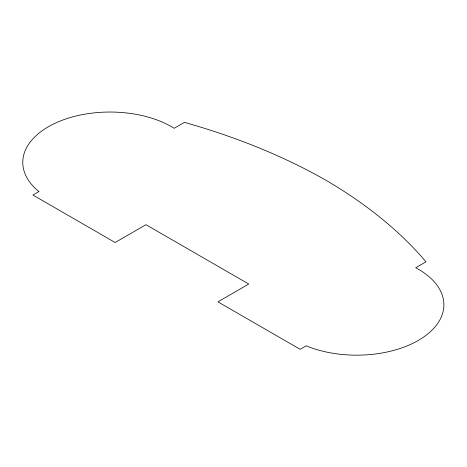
<?xml version="1.0" encoding="UTF-8"?>
<svg xmlns="http://www.w3.org/2000/svg" width="467" height="467" viewBox="0 0 467 467"><rect width="100%" height="100%" fill="white"/><g stroke="black" fill="none" stroke-linecap="round" stroke-linejoin="round"><path stroke-width="0.7" d="M38.901 191.563L32.9 195.025L115.127 242.501L145.961 224.697L248.742 284.041L217.908 301.845L300.135 349.316L306.136 345.854A87.218 50.354 0 0 0 424.439 336.503A87.218 50.354 0 0 0 415.718 267.754L425.992 261.818A536.291 309.627 0 0 0 325.832 180.192A536.291 309.627 0 0 0 184.453 122.366L174.173 128.297A87.218 50.354 0 0 0 55.088 123.265A87.218 50.354 0 0 0 38.901 191.563"/></g></svg>
